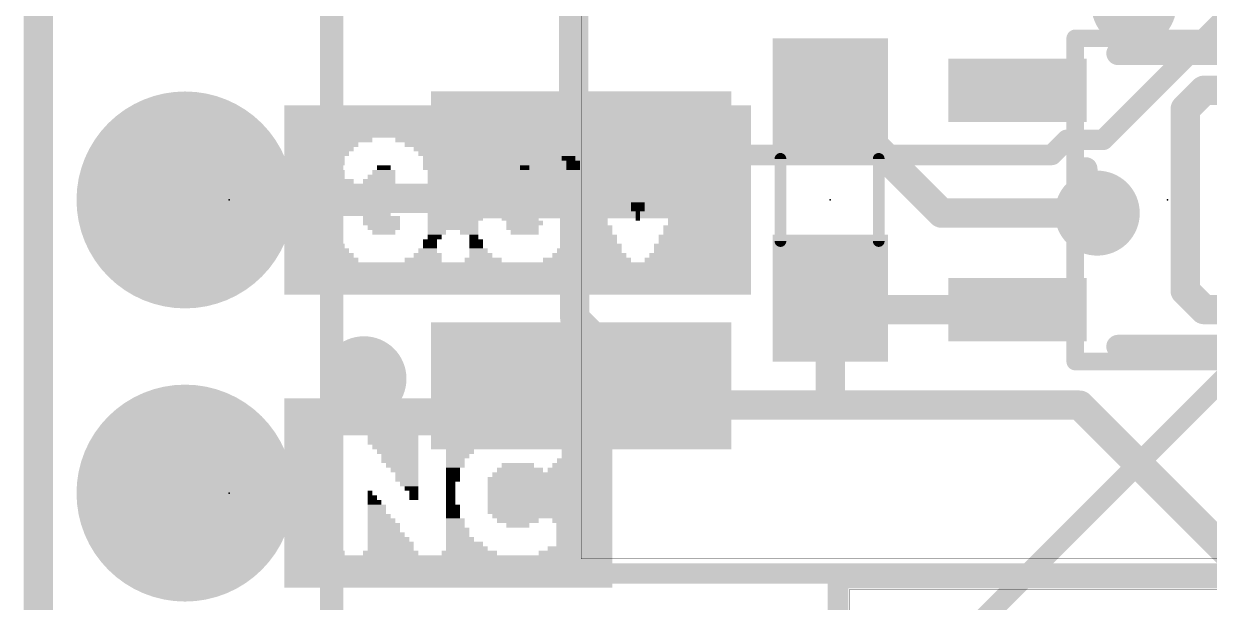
# Model space of a CAD drawing. Extents: x -31.8 to 54.9, y -28.5 to 33.1.
# Drawn here: x -0.13 to 10.14, y 7.94 to 12.96 of the extents above; entities that cross this region are included whole.
import ezdxf

# ---------------------------------------------------------------- set-up
doc = ezdxf.new("R2010")
doc.units = 0
for name, color, linetype in [('1', 12, 'CONTINUOUS'), ('16', 132, 'CONTINUOUS'), ('17', 110, 'CONTINUOUS'), ('18', 110, 'CONTINUOUS'), ('20', 53, 'CONTINUOUS'), ('21', 41, 'CONTINUOUS'), ('22', 40, 'CONTINUOUS'), ('23', 53, 'CONTINUOUS'), ('51', 53, 'CONTINUOUS'), ('52', 253, 'CONTINUOUS')]:
    doc.layers.add(name, color=color, linetype=linetype)

# ---------------------------------------------------------------- blocks, each defined once
blk = doc.blocks.new('RECT')
blk.add_solid([(-0.5, -0.5), (0.5, -0.5), (-0.5, 0.5), (0.5, 0.5)])
blk = doc.blocks.new('ROUNDP')
at = {"const_width": 0.5}
blk.add_lwpolyline([(0, -0.25, 1), (0, 0.25, 1), (0, -0.25)], format="xyb", dxfattribs=at)
blk = doc.blocks.new('ROUNDV')
at = {"const_width": 0.5}
blk.add_lwpolyline([(0, -0.25, 1), (0, 0.25, 1), (0, -0.25)], format="xyb", dxfattribs=at)

msp = doc.modelspace()

# ---------------------------------------------------------------- linework, layer by layer
at = {"layer": '1', "const_width": 0.254}
for points in [[(0, 24.892), (0, 5.08)], [(4.6355, 11.4427), (4.6355, 13.97)], [(9.9314, 12.2174), (10.094, 12.38)], [(10.094, 12.38), (11.0791, 12.38)], [(6.858, 12.28), (7.8223, 11.3157)], [(9.9314, 10.6426), (9.9314, 12.2174)], [(1.27, 11.43), (1.2827, 11.4427)], [(3.7563, 11.4427), (1.2827, 11.4427)], [(4.3913, 11.4427), (3.7563, 11.4427)], [(4.6355, 11.4427), (4.3913, 11.4427)], [(4.6453, 11.4427), (4.3913, 11.4427)], [(4.6453, 10.4042), (4.6453, 11.4427)], [(7.8223, 11.3157), (9.1694, 11.3157)], [(6.858, 10.58), (6.858, 9.652)], [(6.958, 10.48), (6.858, 10.58)], [(10.094, 10.48), (9.9314, 10.6426)], [(8.4789, 10.48), (6.958, 10.48)], [(11.0791, 10.48), (10.094, 10.48)], [(5.3975, 9.652), (4.6453, 10.4042)], [(6.858, 9.652), (5.3975, 9.652)], [(9.017, 9.652), (6.858, 9.652)], [(12.065, 6.604), (9.017, 9.652)]]:
    msp.add_lwpolyline(points, dxfattribs=at)
at = {"layer": '1', "const_width": 0.127}
for points in [[(10.094, 12.4435, 1), (10.094, 12.3165)], [(10.1389, 12.3351, 1), (10.0491, 12.4249)], [(6.9029, 12.3249, 1), (6.8131, 12.2351)], [(9.9949, 12.2174, 1), (9.8679, 12.2174)], [(9.8865, 12.2623, 1), (9.9763, 12.1725)], [(1.2251, 11.4749, 1), (1.3149, 11.3851)], [(1.2827, 11.5062, 1), (1.2827, 11.3792)], [(1.3276, 11.3978, 1), (1.2378, 11.4876)], [(3.7563, 11.5062, 1), (3.7563, 11.3792)], [(3.7563, 11.3792, 1), (3.7563, 11.5062)], [(4.3913, 11.5062, 1), (4.3913, 11.3792)], [(4.3913, 11.5062, 1), (4.3913, 11.3792)], [(4.3913, 11.3792, 1), (4.3913, 11.5062)], [(4.572, 11.4427, 1), (4.699, 11.4427)], [(4.7088, 11.4427, 1), (4.5818, 11.4427)], [(4.6355, 11.3792, 1), (4.6355, 11.5062)], [(4.6453, 11.3792, 1), (4.6453, 11.5062)], [(7.8223, 11.3792, 1), (7.8223, 11.2522)], [(7.7774, 11.2708, 1), (7.8672, 11.3606)], [(9.1694, 11.2522, 1), (9.1694, 11.3792)], [(6.9215, 10.58, 1), (6.7945, 10.58)], [(6.9029, 10.6249, 1), (6.8131, 10.5351)], [(9.9763, 10.6875, 1), (9.8865, 10.5977)], [(9.8679, 10.6426, 1), (9.9949, 10.6426)], [(6.958, 10.5435, 1), (6.958, 10.4165)], [(6.9131, 10.4351, 1), (7.0029, 10.5249)], [(8.4789, 10.4165, 1), (8.4789, 10.5435)], [(10.094, 10.5435, 1), (10.094, 10.4165)], [(10.0491, 10.4351, 1), (10.1389, 10.5249)], [(4.6902, 10.4491, 1), (4.6004, 10.3593)], [(4.5818, 10.4042, 1), (4.7088, 10.4042)], [(5.3975, 9.7155, 1), (5.3975, 9.5885)], [(5.3526, 9.6071, 1), (5.4424, 9.6969)], [(6.858, 9.7155, 1), (6.858, 9.5885)], [(6.858, 9.5885, 1), (6.858, 9.7155)], [(9.0619, 9.6969, 1), (8.9721, 9.6071)], [(9.017, 9.5885, 1), (9.017, 9.7155)], [(6.7945, 9.652, 1), (6.9215, 9.652)]]:
    msp.add_lwpolyline(points, format="xyb", dxfattribs=at)
at = {"layer": '16'}
for points, const_width in [([(0, 5.08), (0, 24.892)], 0.254), ([(9.2202, 11.9507), (15.875, 18.6055)], 0.1778), ([(8.7757, 11.82), (8.9064, 11.9507)], 0.1778), ([(8.9064, 11.9507), (9.2202, 11.9507)], 0.1778), ([(4.7, 11.82), (8.7757, 11.82)], 0.1778), ([(6.985, 6.604), (10.4394, 10.0584)], 0.1778)]:
    msp.add_lwpolyline(points, dxfattribs=dict(at, const_width=const_width))
at = {"layer": '16', "const_width": 0.0889}
for points in [[(8.9064, 11.9952, 1), (8.9064, 11.9063)], [(8.9378, 11.9193, 1), (8.8749, 11.9821)], [(9.1888, 11.9821, 1), (9.2516, 11.9193)], [(9.2202, 11.9063, 1), (9.2202, 11.9952)], [(4.7, 11.8644, 1), (4.7, 11.7756)], [(8.7442, 11.8514, 1), (8.8071, 11.7886)], [(8.7757, 11.7756, 1), (8.7757, 11.8644)]]:
    msp.add_lwpolyline(points, format="xyb", dxfattribs=at)
at = {"layer": '20', "const_width": 0.2032}
msp.add_lwpolyline([(0, 33.02), (0, 5.08)], dxfattribs=at)
at = {"layer": '21'}
for points, const_width in [([(9.3496, 12.7), (10.2084, 12.7)], 0.2032), ([(9.0702, 11.1616), (9.0702, 11.6984)], 0.2032), ([(10.2084, 10.16), (9.3496, 10.16)], 0.2032), ([(6.925, 8.154), (12.125, 8.154)], 0.1778), ([(6.925, 8.154), (6.925, 7.454)], 0.1778)]:
    msp.add_lwpolyline(points, dxfattribs=dict(at, const_width=const_width))
for points, const_width in [([(9.3496, 12.7508, 1), (9.3496, 12.6492)], 0.1016), ([(9.121, 11.6984, 1), (9.0194, 11.6984)], 0.1016), ([(9.0194, 11.1616, 1), (9.121, 11.1616)], 0.1016), ([(9.3496, 10.2108, 1), (9.3496, 10.1092)], 0.1016), ([(6.925, 8.1984, 1), (6.925, 8.1096)], 0.0889), ([(6.9695, 8.154, 1), (6.8806, 8.154)], 0.0889)]:
    msp.add_lwpolyline(points, format="xyb", dxfattribs=dict(at, const_width=const_width))
at = {"layer": '22'}
for points, const_width in [([(2.54, 20.32), (2.54, 5.08)], 0.2032), ([(4.573, 9.079), (4.573, 8.193)], 0.1778), ([(4.573, 8.193), (20.827, 8.193)], 0.1778)]:
    msp.add_lwpolyline(points, dxfattribs=dict(at, const_width=const_width))
at = {"layer": '22', "const_width": 0.0889}
for points in [[(4.6175, 9.079, 1), (4.5286, 9.079)], [(4.573, 8.2374, 1), (4.573, 8.1486)], [(4.5286, 8.193, 1), (4.6175, 8.193)]]:
    msp.add_lwpolyline(points, format="xyb", dxfattribs=at)
at = {"layer": '23'}
for p in [(1.651, 11.43), (6.858, 11.43), (9.779, 11.43), (1.651, 8.89)]:
    msp.add_point(p, dxfattribs=at)
at = {"layer": '51'}
for points, const_width in [([(8.979, 10.03), (8.979, 12.83)], 0.1524), ([(8.979, 12.83), (10.579, 12.83)], 0.1524), ([(6.426, 11.074), (6.426, 11.786)], 0.1016), ([(7.277, 11.074), (7.277, 11.786)], 0.1016), ([(8.979, 10.03), (10.579, 10.03)], 0.1524), ([(7.025, 8.054), (7.025, 5.254)], 0.0025), ([(7.025, 8.054), (12.025, 8.054)], 0.0025)]:
    msp.add_lwpolyline(points, dxfattribs=dict(at, const_width=const_width))
for points, const_width in [([(9.0171, 12.83, 1), (8.9409, 12.83)], 0.0762), ([(8.979, 12.8681, 1), (8.979, 12.7919)], 0.0762), ([(6.4514, 11.786, 1), (6.4006, 11.786)], 0.0508), ([(7.3024, 11.786, 1), (7.2516, 11.786)], 0.0508), ([(6.4006, 11.074, 1), (6.4514, 11.074)], 0.0508), ([(7.2516, 11.074, 1), (7.3024, 11.074)], 0.0508), ([(8.979, 10.0681, 1), (8.979, 9.9919)], 0.0762), ([(8.9409, 10.03, 1), (9.0171, 10.03)], 0.0762), ([(7.0256, 8.054, 1), (7.0244, 8.054)], 0.0013), ([(7.025, 8.0546, 1), (7.025, 8.0534)], 0.0013)]:
    msp.add_lwpolyline(points, format="xyb", dxfattribs=dict(at, const_width=const_width))
at = {"layer": '52', "const_width": 0.0025}
for points in [[(4.7, 32.32), (4.7, 8.32)], [(4.7, 8.32), (20.7, 8.32)]]:
    msp.add_lwpolyline(points, dxfattribs=at)
at = {"layer": '52', "const_width": 0.0013}
for points in [[(4.7, 8.3206, 1), (4.7, 8.3194)], [(4.6994, 8.32, 1), (4.7006, 8.32)]]:
    msp.add_lwpolyline(points, format="xyb", dxfattribs=at)

# ---------------------------------------------------------------- block references
at = {"layer": '1', "xscale": 1.1, "rotation": 90}
for p in [(6.858, 12.28), (6.858, 10.58)]:
    msp.add_blockref('RECT', p, dxfattribs=at)
at = {"layer": '1', "xscale": 0.55, "yscale": 1.2, "rotation": 90}
for p in [(8.4789, 12.38), (8.4789, 10.48)]:
    msp.add_blockref('RECT', p, dxfattribs=at)
at = {"layer": '16', "xscale": 2.6, "yscale": 1.1}
for p in [(4.7, 11.82), (4.7, 9.82)]:
    msp.add_blockref('RECT', p, dxfattribs=at)
at = {"layer": '17', "xscale": 1.8796, "yscale": 1.8796}
for p in [(1.27, 11.43), (1.27, 11.43), (1.27, 8.89), (1.27, 8.89)]:
    msp.add_blockref('ROUNDP', p, dxfattribs=at)
at = {"layer": '18', "xscale": 0.7366, "yscale": 0.7366}
for p in [(9.4869, 13.1191), (9.4869, 13.1191), (9.1694, 11.3157), (9.1694, 11.3157), (2.8194, 9.8806), (2.8194, 9.8806)]:
    msp.add_blockref('ROUNDV', p, dxfattribs=at)
at = {"layer": '21', "yscale": 0.04}
for p, xscale in [((4.151, 12.23), 4.04), ((4.151, 12.19), 4.04), ((4.151, 12.15), 4.04), ((4.151, 12.11), 4.04), ((4.151, 12.07), 4.04), ((4.151, 12.03), 4.04), ((4.151, 11.99), 4.04), ((2.511, 11.95), 0.76), ((2.451, 11.91), 0.64), ((3.591, 11.91), 0.84), ((5.231, 11.95), 1.88), ((4.551, 11.91), 0.28), ((5.191, 11.91), 0.6), ((5.931, 11.91), 0.48), ((2.431, 11.87), 0.6), ((2.411, 11.83), 0.56), ((2.391, 11.79), 0.52), ((3.591, 11.87), 0.68), ((3.591, 11.83), 0.6), ((3.611, 11.79), 0.56), ((4.551, 11.87), 0.2), ((4.571, 11.83), 0.16), ((4.591, 11.79), 0.12), ((5.191, 11.87), 0.6), ((5.191, 11.83), 0.52), ((5.191, 11.79), 0.52), ((5.951, 11.87), 0.44), ((5.951, 11.83), 0.44), ((5.951, 11.79), 0.44), ((2.391, 11.75), 0.52), ((2.371, 11.71), 0.48), ((2.991, 11.71), 0.12), ((3.591, 11.75), 0.52), ((3.591, 11.71), 0.52), ((4.211, 11.71), 0.08), ((4.631, 11.75), 0.12), ((4.631, 11.71), 0.12), ((5.211, 11.75), 0.48), ((5.191, 11.71), 0.44), ((5.931, 11.75), 0.48), ((5.931, 11.71), 0.48), ((2.391, 11.67), 0.52), ((2.391, 11.63), 0.52), ((2.431, 11.59), 0.6), ((2.951, 11.59), 0.28), ((2.971, 11.63), 0.24), ((2.991, 11.67), 0.2), ((3.611, 11.67), 0.48), ((3.631, 11.63), 0.52), ((3.651, 11.59), 0.56), ((4.171, 11.59), 0.24), ((4.211, 11.67), 0.24), ((4.211, 11.63), 0.24), ((4.651, 11.67), 0.16), ((4.651, 11.63), 0.16), ((4.671, 11.59), 0.2), ((5.211, 11.67), 0.4), ((5.191, 11.63), 0.36), ((5.211, 11.59), 0.32), ((5.891, 11.59), 0.56), ((5.911, 11.67), 0.52), ((5.911, 11.63), 0.52), ((2.511, 11.55), 0.76), ((2.511, 11.51), 0.76), ((3.731, 11.55), 0.8), ((3.711, 11.51), 0.76), ((4.671, 11.51), 0.28), ((4.671, 11.55), 0.2), ((5.191, 11.55), 0.28), ((5.191, 11.51), 0.28), ((5.871, 11.51), 0.6), ((5.891, 11.55), 0.56), ((2.511, 11.47), 0.76), ((2.511, 11.43), 0.76), ((2.511, 11.39), 0.76), ((3.671, 11.43), 0.84), ((3.691, 11.47), 0.8), ((3.691, 11.39), 0.8), ((4.651, 11.47), 0.32), ((4.671, 11.43), 0.36), ((4.691, 11.39), 0.32), ((5.191, 11.47), 0.2), ((5.191, 11.43), 0.2), ((5.191, 11.39), 0.12), ((5.851, 11.43), 0.64), ((5.851, 11.39), 0.64), ((5.871, 11.47), 0.6), ((2.511, 11.35), 0.76), ((2.591, 11.31), 0.92), ((3.731, 11.35), 0.8), ((3.831, 11.31), 0.92), ((4.731, 11.35), 0.32), ((4.731, 11.31), 0.32), ((5.191, 11.35), 0.12), ((5.191, 11.31), 0.04), ((5.831, 11.35), 0.68), ((5.831, 11.31), 0.68), ((2.371, 11.27), 0.48), ((2.351, 11.23), 0.44), ((2.351, 11.19), 0.44), ((2.971, 11.27), 0.32), ((2.971, 11.23), 0.32), ((2.991, 11.19), 0.28), ((3.611, 11.27), 0.48), ((3.591, 11.23), 0.44), ((3.591, 11.19), 0.44), ((4.171, 11.27), 0.32), ((4.211, 11.23), 0.32), ((4.191, 11.19), 0.28), ((4.771, 11.27), 0.32), ((4.771, 11.23), 0.32), ((4.791, 11.19), 0.36), ((5.191, 11.27), 0.04), ((5.791, 11.19), 0.76), ((5.811, 11.27), 0.72), ((5.811, 11.23), 0.72), ((2.371, 11.15), 0.48), ((2.371, 11.11), 0.48), ((2.371, 11.07), 0.48), ((2.991, 11.15), 0.2), ((3.391, 11.07), 0.12), ((3.451, 11.15), 0.16), ((3.431, 11.11), 0.12), ((3.731, 11.15), 0.16), ((3.771, 11.11), 0.08), ((3.791, 11.07), 0.12), ((4.211, 11.15), 0.24), ((4.791, 11.11), 0.44), ((4.791, 11.07), 0.44), ((4.791, 11.15), 0.36), ((5.771, 11.11), 0.8), ((5.771, 11.07), 0.8), ((5.791, 11.15), 0.76), ((2.391, 11.03), 0.52), ((2.411, 10.99), 0.56), ((3.371, 10.99), 0.16), ((3.391, 11.03), 0.12), ((3.791, 11.03), 0.12), ((3.811, 10.99), 0.16), ((4.771, 10.99), 0.56), ((4.791, 11.03), 0.52), ((5.751, 11.03), 0.84), ((5.751, 10.99), 0.84), ((2.431, 10.95), 0.6), ((2.451, 10.91), 0.64), ((4.151, 10.87), 4.04), ((3.331, 10.91), 0.32), ((3.371, 10.95), 0.24), ((3.851, 10.91), 0.32), ((3.831, 10.95), 0.2), ((4.751, 10.91), 0.76), ((4.771, 10.95), 0.64), ((5.711, 10.91), 0.92), ((5.731, 10.95), 0.88), ((4.151, 10.83), 4.04), ((4.151, 10.79), 4.04), ((4.151, 10.75), 4.04), ((4.151, 10.71), 4.04), ((4.151, 10.67), 4.04), ((4.151, 10.63), 4.04), ((3.551, 9.69), 2.84), ((3.551, 9.65), 2.84), ((3.551, 9.61), 2.84), ((3.551, 9.57), 2.84), ((3.551, 9.53), 2.84), ((3.551, 9.49), 2.84), ((3.551, 9.45), 2.84), ((3.111, 9.41), 1.96), ((2.371, 9.37), 0.48), ((2.371, 9.33), 0.48), ((3.071, 9.37), 0.44), ((3.071, 9.33), 0.44), ((3.731, 9.37), 0.48), ((3.711, 9.33), 0.36), ((4.611, 9.41), 0.72), ((4.671, 9.37), 0.6), ((4.711, 9.33), 0.52), ((2.371, 9.29), 0.48), ((2.371, 9.25), 0.48), ((3.091, 9.29), 0.4), ((3.111, 9.25), 0.36), ((3.671, 9.29), 0.28), ((3.651, 9.25), 0.24), ((4.731, 9.29), 0.48), ((4.751, 9.25), 0.44), ((2.371, 9.21), 0.48), ((2.371, 9.17), 0.48), ((2.371, 9.13), 0.48), ((3.131, 9.21), 0.32), ((3.131, 9.17), 0.32), ((3.151, 9.13), 0.28), ((3.631, 9.21), 0.2), ((3.611, 9.17), 0.16), ((3.611, 9.13), 0.16), ((4.151, 9.13), 0.28), ((4.711, 9.13), 0.52), ((4.731, 9.17), 0.48), ((4.751, 9.21), 0.44), ((2.371, 9.09), 0.48), ((2.371, 9.05), 0.48), ((3.171, 9.09), 0.24), ((3.191, 9.05), 0.2), ((3.591, 9.09), 0.12), ((3.591, 9.05), 0.12), ((4.451, 9.05), 1.04), ((4.171, 9.09), 0.4), ((4.691, 9.09), 0.56), ((2.371, 9.01), 0.48), ((2.371, 8.97), 0.48), ((2.371, 8.93), 0.48), ((3.191, 9.01), 0.2), ((3.211, 8.97), 0.16), ((3.231, 8.93), 0.12), ((3.591, 9.01), 0.12), ((3.571, 8.97), 0.08), ((3.571, 8.93), 0.08), ((4.431, 9.01), 1.08), ((4.431, 8.97), 1.08), ((4.431, 8.93), 1.08), ((2.371, 8.89), 0.48), ((2.371, 8.85), 0.48), ((2.371, 8.81), 0.48), ((2.871, 8.89), 0.04), ((2.891, 8.85), 0.08), ((2.911, 8.81), 0.12), ((3.251, 8.89), 0.08), ((3.251, 8.85), 0.08), ((3.571, 8.89), 0.08), ((3.571, 8.85), 0.08), ((3.571, 8.81), 0.08), ((4.431, 8.89), 1.08), ((4.431, 8.85), 1.08), ((4.431, 8.81), 1.08), ((2.371, 8.77), 0.48), ((2.371, 8.73), 0.48), ((2.931, 8.77), 0.16), ((2.931, 8.73), 0.16), ((3.591, 8.77), 0.12), ((3.591, 8.73), 0.12), ((4.431, 8.77), 1.08), ((4.431, 8.73), 1.08), ((2.371, 8.69), 0.48), ((2.371, 8.65), 0.48), ((2.371, 8.61), 0.48), ((2.951, 8.69), 0.2), ((2.971, 8.65), 0.24), ((2.991, 8.61), 0.28), ((3.591, 8.69), 0.12), ((3.611, 8.65), 0.16), ((3.611, 8.61), 0.16), ((4.451, 8.69), 1.04), ((4.151, 8.65), 0.36), ((4.151, 8.61), 0.2), ((4.711, 8.65), 0.52), ((4.731, 8.61), 0.48), ((2.371, 8.57), 0.48), ((2.371, 8.53), 0.48), ((2.991, 8.57), 0.28), ((3.011, 8.53), 0.32), ((3.631, 8.57), 0.2), ((3.631, 8.53), 0.2), ((4.731, 8.57), 0.48), ((4.751, 8.53), 0.44), ((2.371, 8.49), 0.48), ((2.371, 8.45), 0.48), ((2.371, 8.41), 0.48), ((3.031, 8.49), 0.36), ((3.051, 8.45), 0.4), ((3.051, 8.41), 0.4), ((3.651, 8.49), 0.24), ((3.691, 8.45), 0.32), ((3.711, 8.41), 0.36), ((4.691, 8.41), 0.56), ((4.731, 8.45), 0.48), ((4.751, 8.49), 0.44), ((2.391, 8.37), 0.52), ((3.551, 8.33), 2.84), ((3.051, 8.37), 0.48), ((3.731, 8.37), 0.48), ((4.651, 8.37), 0.64), ((3.551, 8.29), 2.84), ((3.551, 8.25), 2.84), ((3.551, 8.21), 2.84), ((3.551, 8.17), 2.84), ((3.551, 8.13), 2.84), ((3.551, 8.09), 2.84)]:
    msp.add_blockref('RECT', p, dxfattribs=dict(at, xscale=xscale))
msp.add_blockref('RECT', (3.591, 11.95), dxfattribs=at)
at = {"layer": '51'}
for p, xscale, yscale, rotation in [((8.604, 12.38), 0.5, 0.65, 90), ((6.8529, 12.0103), 0.5001, 0.95, 90), ((1.27, 11.43), 0.508, 0.508, 270), ((6.8529, 10.8419), 0.5001, 0.95, 90), ((8.604, 10.48), 0.5, 0.65, 90), ((1.27, 8.89), 0.508, 0.508, 270)]:
    msp.add_blockref('RECT', p, dxfattribs=dict(at, xscale=xscale, yscale=yscale, rotation=rotation))
at = {"layer": '52', "xscale": 1.1, "yscale": 1.1}
for p in [(5.25, 11.82), (5.25, 9.82)]:
    msp.add_blockref('RECT', p, dxfattribs=at)

doc.saveas('drawing.dxf')
